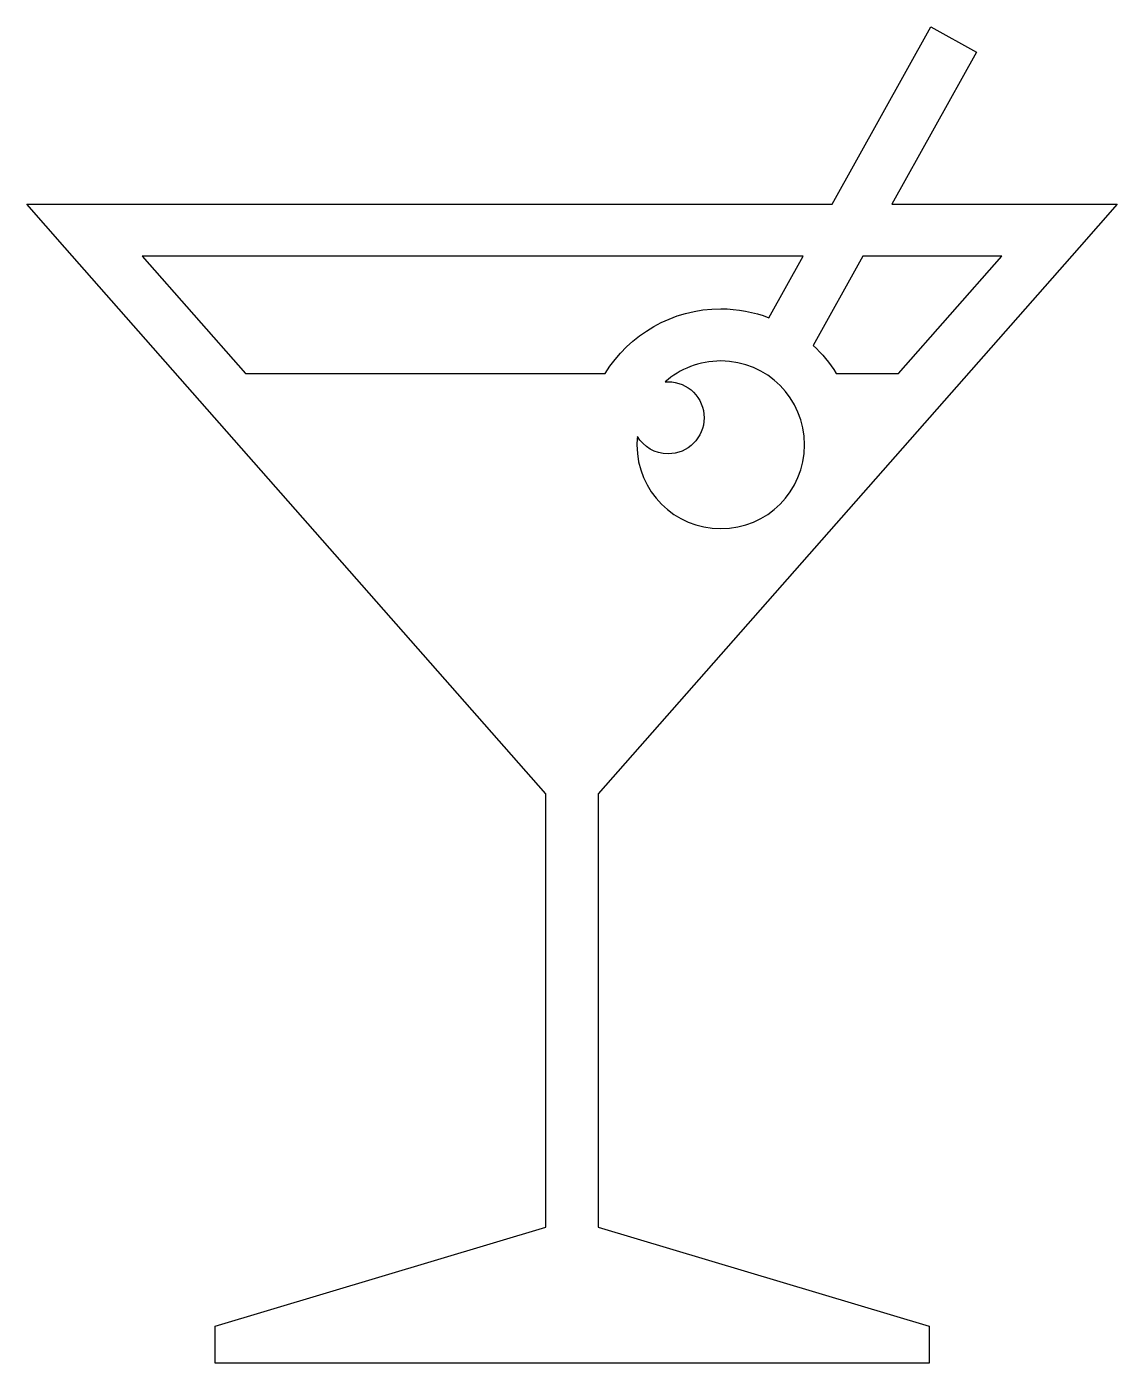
# Model space of a CAD drawing. Header units: centimetres. Extents: x -8.3 to 8.1, y -10.1 to 10.1.
import ezdxf

# ---------------------------------------------------------------- set-up
doc = ezdxf.new("R2010")
doc.units = ezdxf.units.CM
doc.header["$MEASUREMENT"] = 0
doc.layers.add('Layer 1', color=7, linetype='Continuous')

msp = doc.modelspace()

# ---------------------------------------------------------------- linework, layer by layer
at = {"layer": 'Layer 1'}
for points, knots in [([(5.32636, 10.07157), (5.32636, 10.07157), (3.83729, 7.39651), (3.83729, 7.39651), (3.83729, 7.39651), (3.83729, 7.39651), (-8.30975, 7.39651), (-8.30975, 7.39651), (-8.30975, 7.39651), (-8.30975, 7.39651), (-7.73386, 6.74164), (-7.73386, 6.74164), (-7.73386, 6.74164), (-7.73386, 6.74164), (-0.4797, -1.5022), (-0.4797, -1.5022), (-0.4797, -1.5022), (-0.4797, -1.5022), (-0.4797, -8.04089), (-0.4797, -8.04089), (-0.4797, -8.04089), (-0.4797, -8.04089), (-5.46998, -9.53524), (-5.46998, -9.53524), (-5.46998, -9.53524), (-5.46998, -9.53524), (-5.46998, -10.0927), (-5.46998, -10.0927), (-5.46998, -10.0927), (-5.46998, -10.0927), (5.2987, -10.09269), (5.2987, -10.09269), (5.2987, -10.09269), (5.2987, -10.09269), (5.2987, -9.53523), (5.2987, -9.53523), (5.2987, -9.53523), (5.2987, -9.53523), (0.30837, -8.04088), (0.30837, -8.04088), (0.30837, -8.04088), (0.30837, -8.04088), (0.30837, -1.50097), (0.30837, -1.50097), (0.30837, -1.50097), (0.30837, -1.50097), (7.56126, 6.7416), (7.56126, 6.7416), (7.56126, 6.7416), (7.56126, 6.7416), (8.13715, 7.39647), (8.13715, 7.39647), (8.13715, 7.39647), (8.13715, 7.39647), (4.73863, 7.39647), (4.73863, 7.39647), (4.73863, 7.39647), (4.73863, 7.39647), (6.01548, 9.68805), (6.01548, 9.68805), (6.01548, 9.68805), (6.01548, 9.68805), (5.32637, 10.07153), (5.32637, 10.07153), (5.32637, 10.07153), (5.32637, 10.07153), (5.32636, 10.07157), (5.32636, 10.07157)], [0, 0, 0, 0, 0.05555556, 0.05555556, 0.05555556, 0.05555556, 0.11111111, 0.11111111, 0.11111111, 0.11111111, 0.16666667, 0.16666667, 0.16666667, 0.16666667, 0.22222222, 0.22222222, 0.22222222, 0.22222222, 0.27777778, 0.27777778, 0.27777778, 0.27777778, 0.33333333, 0.33333333, 0.33333333, 0.33333333, 0.38888889, 0.38888889, 0.38888889, 0.38888889, 0.44444444, 0.44444444, 0.44444444, 0.44444444, 0.5, 0.5, 0.5, 0.5, 0.55555556, 0.55555556, 0.55555556, 0.55555556, 0.61111111, 0.61111111, 0.61111111, 0.61111111, 0.66666667, 0.66666667, 0.66666667, 0.66666667, 0.72222222, 0.72222222, 0.72222222, 0.72222222, 0.77777778, 0.77777778, 0.77777778, 0.77777778, 0.83333333, 0.83333333, 0.83333333, 0.83333333, 0.88888889, 0.88888889, 0.88888889, 0.88888889, 1, 1, 1, 1]), ([(-6.56766, 6.60856), (-6.56766, 6.60856), (3.39849, 6.60856), (3.39849, 6.60856), (3.39849, 6.60856), (3.39849, 6.60856), (2.88193, 5.68213), (2.88193, 5.68213), (2.88193, 5.68213), (2.65625, 5.76824), (2.41218, 5.81656), (2.15715, 5.81656), (2.15715, 5.81656), (1.42343, 5.81656), (0.77657, 5.42511), (0.41376, 4.84138), (0.41376, 4.84138), (0.41376, 4.84138), (-5.01272, 4.84139), (-5.01272, 4.84139), (-5.01272, 4.84139), (-5.01272, 4.84139), (-6.56766, 6.60856), (-6.56766, 6.60856)], [0, 0, 0, 0, 0.14285714, 0.14285714, 0.14285714, 0.14285714, 0.28571429, 0.28571429, 0.28571429, 0.28571429, 0.42857143, 0.42857143, 0.42857143, 0.42857143, 0.57142857, 0.57142857, 0.57142857, 0.57142857, 0.71428571, 0.71428571, 0.71428571, 0.71428571, 1, 1, 1, 1]), ([(4.29987, 6.60856), (4.29987, 6.60856), (6.39503, 6.60856), (6.39503, 6.60856), (6.39503, 6.60856), (6.39503, 6.60856), (4.84009, 4.84143), (4.84009, 4.84143), (4.84009, 4.84143), (4.84009, 4.84143), (3.89931, 4.84143), (3.89931, 4.84143), (3.89931, 4.84143), (3.80232, 4.99745), (3.6851, 5.13968), (3.55142, 5.26437), (3.55142, 5.26437), (3.55142, 5.26437), (4.2999, 6.60852), (4.2999, 6.60852), (4.2999, 6.60852), (4.2999, 6.60852), (4.29987, 6.60856), (4.29987, 6.60856)], [0, 0, 0, 0, 0.14285714, 0.14285714, 0.14285714, 0.14285714, 0.28571429, 0.28571429, 0.28571429, 0.28571429, 0.42857143, 0.42857143, 0.42857143, 0.42857143, 0.57142857, 0.57142857, 0.57142857, 0.57142857, 0.71428571, 0.71428571, 0.71428571, 0.71428571, 1, 1, 1, 1]), ([(2.15714, 5.02853), (2.85932, 5.02853), (3.41956, 4.46643), (3.41956, 3.76349), (3.41956, 3.76349), (3.41956, 3.06055), (2.85932, 2.49972), (2.15714, 2.49972), (2.15714, 2.49972), (1.45496, 2.49972), (0.89337, 3.06055), (0.89337, 3.76349), (0.89337, 3.76349), (0.89345, 3.80608), (0.89598, 3.84854), (0.90003, 3.88999), (0.90003, 3.88999), (0.99533, 3.73329), (1.16581, 3.62771), (1.36261, 3.62771), (1.36261, 3.62771), (1.66251, 3.62771), (1.90679, 3.87186), (1.90679, 4.17197), (1.90679, 4.17197), (1.90679, 4.47212), (1.66247, 4.71488), (1.36249, 4.71488), (1.36249, 4.71488), (1.34773, 4.71488), (1.33348, 4.7134), (1.31906, 4.71227), (1.31906, 4.71227), (1.54154, 4.90919), (1.83406, 5.02853), (2.15711, 5.02853), (2.15711, 5.02853), (2.15711, 5.02853), (2.15714, 5.02853), (2.15714, 5.02853)], [0, 0, 0, 0, 0.09090909, 0.09090909, 0.09090909, 0.09090909, 0.18181818, 0.18181818, 0.18181818, 0.18181818, 0.27272727, 0.27272727, 0.27272727, 0.27272727, 0.36363636, 0.36363636, 0.36363636, 0.36363636, 0.45454545, 0.45454545, 0.45454545, 0.45454545, 0.54545455, 0.54545455, 0.54545455, 0.54545455, 0.63636364, 0.63636364, 0.63636364, 0.63636364, 0.72727273, 0.72727273, 0.72727273, 0.72727273, 0.81818182, 0.81818182, 0.81818182, 0.81818182, 1, 1, 1, 1])]:
    msp.add_open_spline(points, degree=3, knots=knots, dxfattribs=at)

doc.saveas('drawing.dxf')
